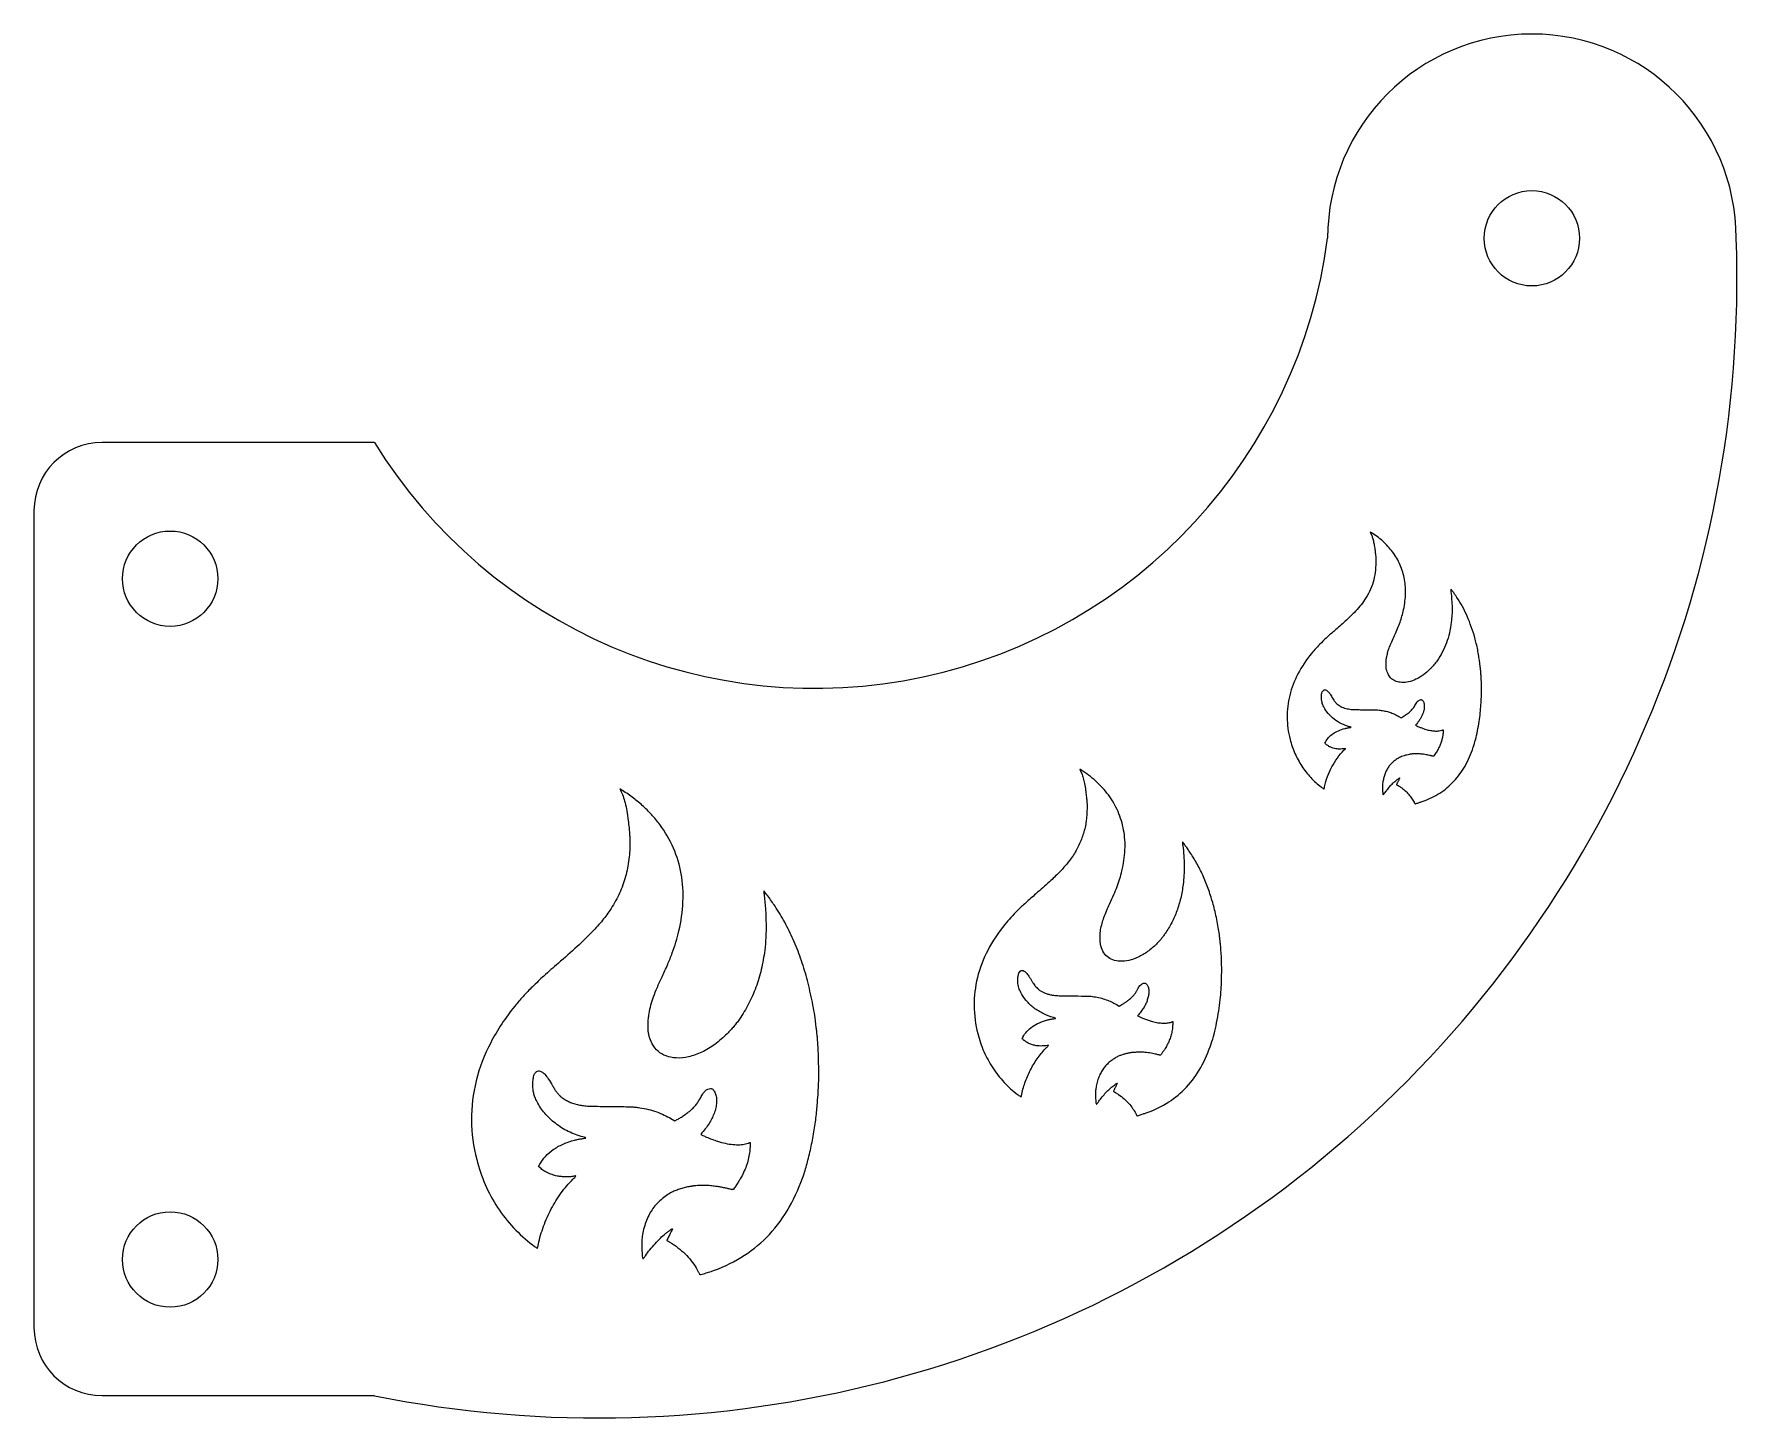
# Model space of a CAD drawing. Header units: millimetres. Extents: x 3282 to 3408, y 2963 to 3064.
import ezdxf

# ---------------------------------------------------------------- set-up
doc = ezdxf.new("R2010")
doc.units = ezdxf.units.MM

msp = doc.modelspace()

# ---------------------------------------------------------------- linework, layer by layer
for p, q in [((3307.49, 3034.39), (3287.49, 3034.39)), ((3282.49, 3029.39), (3282.49, 2969.39)), ((3287.49, 2964.39), (3307.49, 2964.39))]:
    msp.add_line(p, q)
for points in [[(3380.64, 3027.76, -0.032514), (3380.75, 3027.52, -0.022802), (3380.83, 3027.24, -0.019701), (3380.9, 3026.92, -0.012568), (3380.96, 3026.53, -0.00333), (3381, 3026.22, -0.008872), (3381.02, 3026.01, -0.010699), (3381.03, 3025.81, -0.007297), (3381.03, 3025.59, -0.034042), (3380.98, 3024.84, -0.038455), (3380.83, 3024.13, -0.038987), (3380.57, 3023.46, -0.036901), (3380.21, 3022.83, -0.025601), (3379.86, 3022.36, -0.019536), (3379.43, 3021.89, -0.01508), (3378.87, 3021.35, -0.006496), (3378.09, 3020.65, 0.00583), (3377.49, 3020.13, 0.011018), (3377.03, 3019.69, 0.013094), (3376.64, 3019.29, 0.01482), (3376.3, 3018.89, 0.049229), (3375.31, 3017.39, 0.060165), (3374.71, 3015.82, 0.062703), (3374.52, 3014.21, 0.060979), (3374.73, 3012.59, 0.040138), (3375.09, 3011.56, 0.041985), (3375.6, 3010.62, 0.042651), (3376.25, 3009.78, 0.04431), (3377.03, 3009.09, 0.002657), (3377.1, 3009.03, 0.004186), (3377.16, 3008.99, 0.001164), (3377.22, 3008.95, 0.154197), (3377.23, 3008.94, 0.333997), (3377.23, 3008.95, 0.003943), (3377.24, 3008.99, 0.009892), (3377.26, 3009.05, 0.006068), (3377.27, 3009.11, -0.03692), (3377.48, 3009.85, -0.034659), (3377.8, 3010.56, -0.034971), (3378.21, 3011.22, -0.039415), (3378.69, 3011.79, 0.004171), (3378.76, 3011.86, 0.025966), (3378.8, 3011.89, 0.13172), (3378.8, 3011.91, 0.532653), (3378.8, 3011.92, -0.036761), (3378.65, 3011.89, -0.018652), (3378.46, 3011.88, -0.018577), (3378.26, 3011.88, -0.03006), (3378.1, 3011.9, -0.03251), (3377.89, 3011.95, -0.032103), (3377.68, 3012.03, -0.03303), (3377.5, 3012.13, -0.040259), (3377.34, 3012.25), (3377.28, 3012.3), (3377.33, 3012.39, -0.067151), (3377.56, 3012.72, -0.054384), (3377.88, 3013, -0.049743), (3378.28, 3013.22, -0.039538), (3378.76, 3013.39, -0.007283), (3378.83, 3013.4, -0.005296), (3378.91, 3013.42, -0.005351), (3378.99, 3013.44, -0.01168), (3379.05, 3013.45, 0.001798), (3379.2, 3013.47, 0.207357), (3379.21, 3013.48, 0.514846), (3379.21, 3013.49, 0.00382), (3379.1, 3013.52, -0.04743), (3378.5, 3013.74, -0.050124), (3377.97, 3014.08, -0.052144), (3377.53, 3014.49, -0.060907), (3377.21, 3014.97, -0.021785), (3377.13, 3015.15, -0.033262), (3377.08, 3015.32, -0.034474), (3377.05, 3015.49, -0.025901), (3377.04, 3015.68, -0.035449), (3377.05, 3015.9, -0.065398), (3377.1, 3016.08, -0.094061), (3377.18, 3016.19, -0.201244), (3377.27, 3016.23, -0.136659), (3377.4, 3016.2, -0.067362), (3377.53, 3016.09, -0.044134), (3377.68, 3015.91, -0.015691), (3377.85, 3015.62, 0.01022), (3377.94, 3015.48, 0.020776), (3378.01, 3015.38, 0.024113), (3378.08, 3015.29, 0.0206), (3378.17, 3015.2, 0.033386), (3378.31, 3015.09, 0.034532), (3378.46, 3015, 0.03269), (3378.63, 3014.92, 0.024566), (3378.82, 3014.86, 0.019587), (3379.02, 3014.82, 0.02191), (3379.22, 3014.79, 0.014426), (3379.48, 3014.78, 0.003532), (3379.91, 3014.77, -0.00056), (3380.7, 3014.76, -0.004896), (3381.05, 3014.76, -0.011172), (3381.27, 3014.74, -0.023399), (3381.43, 3014.72, -0.019078), (3381.79, 3014.65, -0.021987), (3382.13, 3014.55, -0.023163), (3382.44, 3014.42, -0.02733), (3382.72, 3014.28), (3382.88, 3014.18), (3382.98, 3014.23, 0.017441), (3383.11, 3014.31, 0.010271), (3383.26, 3014.41, 0.010261), (3383.41, 3014.52, 0.01691), (3383.53, 3014.62, 0.0218), (3383.66, 3014.74, 0.024742), (3383.76, 3014.86, 0.025011), (3383.86, 3015, 0.023278), (3383.94, 3015.14, -0.029959), (3384.03, 3015.3, -0.057204), (3384.13, 3015.41, -0.074195), (3384.23, 3015.48, -0.109101), (3384.33, 3015.51, -0.0753), (3384.39, 3015.5, -0.095693), (3384.44, 3015.47, -0.077867), (3384.48, 3015.43, -0.034582), (3384.52, 3015.36, -0.066877), (3384.58, 3015.19, -0.050763), (3384.59, 3014.99, -0.045054), (3384.57, 3014.77, -0.032684), (3384.51, 3014.54, -0.027565), (3384.42, 3014.32, -0.02733), (3384.31, 3014.12, -0.024409), (3384.17, 3013.91, -0.015048), (3383.99, 3013.68), (3383.94, 3013.62), (3384.03, 3013.58, 0.019825), (3384.18, 3013.51, 0.007483), (3384.4, 3013.43, 0.007547), (3384.63, 3013.35, 0.017794), (3384.8, 3013.29, 0.024215), (3385.12, 3013.23, 0.032763), (3385.41, 3013.2, 0.036959), (3385.67, 3013.21, 0.056476), (3385.89, 3013.26, -0.002536), (3385.92, 3013.27, -0.003785), (3385.94, 3013.28, -0.001647), (3385.96, 3013.28, -0.078366), (3385.96, 3013.29, -0.42356), (3385.97, 3013.28, -0.002317), (3385.97, 3013.13, -0.009023), (3385.96, 3012.98, -0.017162), (3385.95, 3012.86, -0.024526), (3385.89, 3012.59, -0.024529), (3385.81, 3012.32, -0.023995), (3385.7, 3012.06, -0.021342), (3385.57, 3011.8, -0.012907), (3385.49, 3011.66, -0.008865), (3385.39, 3011.52, -0.003855), (3385.29, 3011.38, -0.145664), (3385.26, 3011.35, -0.136616), (3385.24, 3011.35, -0.004016), (3385.18, 3011.36, -0.00777), (3385.11, 3011.38, -0.005248), (3385.04, 3011.4, 0.010624), (3384.88, 3011.43, 0.009618), (3384.72, 3011.46, 0.00906), (3384.54, 3011.49, 0.00722), (3384.36, 3011.51, 0.02184), (3384.22, 3011.52, 0.004793), (3383.98, 3011.52, 0.003879), (3383.74, 3011.52, 0.037301), (3383.64, 3011.51, -0.001388), (3383.62, 3011.5, -0.000366), (3383.58, 3011.49, -0.000372), (3383.54, 3011.49, -0.000382), (3383.5, 3011.48, 0.019059), (3383.31, 3011.44, 0.01696), (3383.11, 3011.39, 0.017289), (3382.92, 3011.32, 0.022804), (3382.76, 3011.25, 0.035877), (3382.53, 3011.11, 0.027956), (3382.31, 3010.94, 0.027775), (3382.11, 3010.74, 0.033772), (3381.94, 3010.53, 0.036758), (3381.8, 3010.29, 0.026541), (3381.69, 3010.02, 0.025793), (3381.6, 3009.72, 0.028285), (3381.54, 3009.43, 0.028128), (3381.52, 3009.2, 0.012924), (3381.52, 3008.91, 0.008715), (3381.54, 3008.62, 0.111572), (3381.57, 3008.52, 0.463036), (3381.58, 3008.52, 0.041597), (3381.6, 3008.54, 0.026013), (3381.63, 3008.58, 0.007871), (3381.67, 3008.63, -0.01924), (3381.85, 3008.88, -0.01589), (3382.06, 3009.13, -0.016215), (3382.28, 3009.36, -0.024452), (3382.49, 3009.55, -0.005431), (3382.6, 3009.63, -0.010014), (3382.69, 3009.7, -0.004257), (3382.77, 3009.75, -0.359155), (3382.78, 3009.75, -0.3155), (3382.78, 3009.74, -0.000929), (3382.75, 3009.68, -0.00469), (3382.71, 3009.6, -0.002856), (3382.67, 3009.51, 0.002148), (3382.62, 3009.42, 0.00335), (3382.59, 3009.35, 0.000984), (3382.55, 3009.28, 0.111721), (3382.55, 3009.27, 0.229503), (3382.56, 3009.26, 0.013651), (3382.57, 3009.25, 0.018309), (3382.6, 3009.23, 0.012305), (3382.63, 3009.22, -0.013597), (3382.67, 3009.19, -0.004403), (3382.72, 3009.16, -0.004386), (3382.79, 3009.12, -0.004916), (3382.85, 3009.08, -0.02773), (3383.16, 3008.84, -0.030836), (3383.43, 3008.57, -0.032047), (3383.66, 3008.28, -0.035786), (3383.84, 3007.98, 0.006712), (3383.86, 3007.93, 0.010581), (3383.89, 3007.89, 0.004866), (3383.91, 3007.86, 0.261295), (3383.91, 3007.86, 0.073401), (3383.94, 3007.86, 0.000743), (3384.16, 3007.93, 0.002689), (3384.37, 3008, 0.00834), (3384.5, 3008.04, 0.05713), (3385.74, 3008.65, 0.062353), (3386.76, 3009.51, 0.059906), (3387.58, 3010.63, 0.046761), (3388.18, 3012.01, 0.018072), (3388.35, 3012.56, 0.011887), (3388.5, 3013.21, 0.011629), (3388.62, 3013.89, 0.013904), (3388.7, 3014.54, 0.00768), (3388.75, 3015.13, 0.008862), (3388.78, 3015.7, 0.00896), (3388.79, 3016.26, 0.008213), (3388.78, 3016.84, 0.005037), (3388.77, 3017.08, 0.003015), (3388.75, 3017.36, 0.002585), (3388.73, 3017.62, 0.014872), (3388.72, 3017.76, -0.003514), (3388.72, 3017.78, -0.001535), (3388.71, 3017.82, -0.001519), (3388.71, 3017.85, -0.002029), (3388.7, 3017.88, 0.003253), (3388.7, 3017.96, 0.001225), (3388.68, 3018.06, 0.001121), (3388.67, 3018.18, 0.000864), (3388.65, 3018.31, 0.010843), (3388.59, 3018.71, 0.007354), (3388.51, 3019.16, 0.007261), (3388.41, 3019.62, 0.009234), (3388.3, 3020.05, 0.017719), (3388.04, 3020.86, 0.01966), (3387.74, 3021.63, 0.020364), (3387.39, 3022.34, 0.022529), (3386.99, 3023, 0.007028), (3386.85, 3023.21, 0.005898), (3386.7, 3023.42, 0.001269), (3386.54, 3023.63, 0.597169), (3386.53, 3023.62, 0.107395), (3386.53, 3023.61, 0.002236), (3386.53, 3023.56, 0.00511), (3386.54, 3023.5, 0.003406), (3386.55, 3023.43, -0.014476), (3386.6, 3022.85, -0.014887), (3386.63, 3022.28, -0.015314), (3386.62, 3021.72, -0.017909), (3386.57, 3021.19, -0.026836), (3386.43, 3020.4, -0.030404), (3386.21, 3019.67, -0.031446), (3385.91, 3018.99, -0.033265), (3385.53, 3018.36, -0.00963), (3385.42, 3018.2, -0.012582), (3385.3, 3018.06, -0.012103), (3385.18, 3017.92, -0.007927), (3385.03, 3017.76, -0.039234), (3384.52, 3017.32, -0.047971), (3383.98, 3017, -0.052693), (3383.44, 3016.81, -0.071255), (3382.93, 3016.77, -0.071768), (3382.52, 3016.85, -0.095284), (3382.19, 3017.04, -0.09331), (3381.95, 3017.34, -0.066137), (3381.8, 3017.75, -0.032102), (3381.79, 3017.81, -0.009298), (3381.79, 3017.89, -0.008173), (3381.78, 3018, -0.004811), (3381.78, 3018.13, -0.004713), (3381.78, 3018.28, -0.012892), (3381.79, 3018.39, -0.016084), (3381.8, 3018.48, -0.012073), (3381.82, 3018.59, -0.018969), (3381.9, 3018.94, -0.019695), (3382, 3019.28, -0.017105), (3382.15, 3019.65, -0.00927), (3382.35, 3020.1, 0.009611), (3382.58, 3020.61, 0.013649), (3382.77, 3021.08, 0.014702), (3382.92, 3021.53, 0.014732), (3383.04, 3021.98, 0.046655), (3383.21, 3023.19, 0.056398), (3383.14, 3024.33, 0.058618), (3382.82, 3025.39, 0.057298), (3382.26, 3026.35, 0.024978), (3381.92, 3026.76, 0.023758), (3381.54, 3027.14, 0.023611), (3381.12, 3027.49, 0.023906), (3380.67, 3027.79), (3380.61, 3027.82)], [(3359.33, 3010.31, -0.032514), (3359.46, 3010, -0.022802), (3359.57, 3009.65, -0.019701), (3359.66, 3009.23, -0.012568), (3359.73, 3008.74, -0.00333), (3359.78, 3008.35, -0.008872), (3359.8, 3008.07, -0.010699), (3359.82, 3007.82, -0.007297), (3359.82, 3007.54, -0.034042), (3359.76, 3006.58, -0.038455), (3359.56, 3005.68, -0.038987), (3359.23, 3004.83, -0.036901), (3358.77, 3004.02, -0.025601), (3358.33, 3003.43, -0.019536), (3357.78, 3002.82, -0.01508), (3357.07, 3002.13, -0.006496), (3356.07, 3001.25, 0.00583), (3355.32, 3000.58, 0.011018), (3354.72, 3000.02, 0.013094), (3354.23, 2999.51, 0.01482), (3353.79, 2999, 0.049229), (3352.53, 2997.09, 0.060165), (3351.77, 2995.09, 0.062703), (3351.53, 2993.04, 0.060979), (3351.8, 2990.98, 0.040138), (3352.25, 2989.66, 0.041985), (3352.9, 2988.46, 0.042651), (3353.73, 2987.4, 0.04431), (3354.72, 2986.51, 0.002657), (3354.82, 2986.44, 0.004186), (3354.9, 2986.38, 0.001164), (3354.97, 2986.33, 0.154197), (3354.98, 2986.33, 0.333997), (3354.98, 2986.33, 0.003943), (3355, 2986.39, 0.009892), (3355.02, 2986.46, 0.006068), (3355.03, 2986.54, -0.03692), (3355.3, 2987.48, -0.034659), (3355.71, 2988.39, -0.034971), (3356.23, 2989.23, -0.039415), (3356.84, 2989.95, 0.004171), (3356.93, 2990.04, 0.025966), (3356.98, 2990.09, 0.13172), (3356.98, 2990.11, 0.532653), (3356.98, 2990.12, -0.036761), (3356.79, 2990.08, -0.018652), (3356.54, 2990.07, -0.018577), (3356.3, 2990.07, -0.03006), (3356.09, 2990.09, -0.03251), (3355.82, 2990.16, -0.032103), (3355.56, 2990.26, -0.03303), (3355.32, 2990.39, -0.040259), (3355.12, 2990.54), (3355.05, 2990.6), (3355.11, 2990.72, -0.067151), (3355.4, 2991.14, -0.054384), (3355.81, 2991.49, -0.049743), (3356.32, 2991.78, -0.039538), (3356.93, 2991.99, -0.007283), (3357.02, 2992.01, -0.005296), (3357.12, 2992.03, -0.005351), (3357.22, 2992.05, -0.01168), (3357.3, 2992.06, 0.001798), (3357.49, 2992.09, 0.207357), (3357.51, 2992.1, 0.514846), (3357.5, 2992.12, 0.00382), (3357.36, 2992.16, -0.04743), (3356.6, 2992.45, -0.050124), (3355.92, 2992.87, -0.052144), (3355.36, 2993.4, -0.060907), (3354.96, 2994.01, -0.021785), (3354.85, 2994.24, -0.033262), (3354.79, 2994.45, -0.034474), (3354.75, 2994.67, -0.025901), (3354.74, 2994.91, -0.035449), (3354.76, 2995.19, -0.065398), (3354.82, 2995.42, -0.094061), (3354.92, 2995.57, -0.201244), (3355.04, 2995.62, -0.136659), (3355.2, 2995.57, -0.067362), (3355.36, 2995.44, -0.044134), (3355.55, 2995.2, -0.015691), (3355.77, 2994.84, 0.01022), (3355.88, 2994.66, 0.020776), (3355.98, 2994.52, 0.024113), (3356.07, 2994.41, 0.0206), (3356.18, 2994.3, 0.033386), (3356.36, 2994.15, 0.034532), (3356.55, 2994.04, 0.03269), (3356.76, 2993.95, 0.024566), (3357.01, 2993.87, 0.019587), (3357.27, 2993.81, 0.02191), (3357.52, 2993.78, 0.014426), (3357.85, 2993.76, 0.003532), (3358.4, 2993.76, -0.00056), (3359.41, 2993.74, -0.004896), (3359.85, 2993.73, -0.011172), (3360.12, 2993.72, -0.023399), (3360.33, 2993.69, -0.019078), (3360.79, 2993.6, -0.021987), (3361.22, 2993.47, -0.023163), (3361.62, 2993.31, -0.02733), (3361.98, 2993.12), (3362.18, 2993), (3362.3, 2993.07, 0.017441), (3362.47, 2993.17, 0.010271), (3362.67, 2993.3, 0.010261), (3362.86, 2993.44, 0.01691), (3363.01, 2993.56, 0.0218), (3363.17, 2993.71, 0.024742), (3363.31, 2993.87, 0.025011), (3363.43, 2994.04, 0.023278), (3363.53, 2994.22, -0.029959), (3363.65, 2994.43, -0.057204), (3363.78, 2994.57, -0.074195), (3363.9, 2994.66, -0.109101), (3364.03, 2994.69, -0.0753), (3364.1, 2994.68, -0.095693), (3364.16, 2994.65, -0.077867), (3364.22, 2994.59, -0.034582), (3364.27, 2994.51, -0.066877), (3364.34, 2994.29, -0.050763), (3364.36, 2994.04, -0.045054), (3364.33, 2993.76, -0.032684), (3364.25, 2993.45, -0.027565), (3364.15, 2993.18, -0.02733), (3364.01, 2992.92, -0.024409), (3363.83, 2992.66, -0.015048), (3363.59, 2992.36), (3363.54, 2992.29), (3363.64, 2992.24, 0.019825), (3363.84, 2992.15, 0.007483), (3364.12, 2992.04, 0.007547), (3364.41, 2991.94, 0.017794), (3364.62, 2991.87, 0.024215), (3365.03, 2991.78, 0.032763), (3365.41, 2991.75, 0.036959), (3365.74, 2991.76, 0.056476), (3366.02, 2991.83, -0.002536), (3366.05, 2991.84, -0.003785), (3366.08, 2991.85, -0.001647), (3366.1, 2991.86, -0.078366), (3366.11, 2991.86, -0.42356), (3366.12, 2991.85, -0.002317), (3366.12, 2991.66, -0.009023), (3366.1, 2991.47, -0.017162), (3366.09, 2991.32, -0.024526), (3366.02, 2990.97, -0.024529), (3365.92, 2990.63, -0.023995), (3365.78, 2990.3, -0.021342), (3365.6, 2989.96, -0.012907), (3365.5, 2989.79, -0.008865), (3365.37, 2989.61, -0.003855), (3365.25, 2989.43, -0.145664), (3365.21, 2989.4, -0.136616), (3365.19, 2989.4, -0.004016), (3365.12, 2989.41, -0.00777), (3365.03, 2989.43, -0.005248), (3364.93, 2989.46, 0.010624), (3364.73, 2989.5, 0.009618), (3364.52, 2989.54, 0.00906), (3364.3, 2989.57, 0.00722), (3364.06, 2989.6, 0.02184), (3363.89, 2989.61, 0.004793), (3363.58, 2989.61, 0.003879), (3363.28, 2989.6, 0.037301), (3363.15, 2989.59, -0.001388), (3363.12, 2989.59, -0.000366), (3363.08, 2989.58, -0.000372), (3363.02, 2989.57, -0.000382), (3362.97, 2989.56, 0.019059), (3362.72, 2989.51, 0.01696), (3362.47, 2989.44, 0.017289), (3362.23, 2989.36, 0.022804), (3362.02, 2989.26, 0.035877), (3361.74, 2989.09, 0.027956), (3361.45, 2988.87, 0.027775), (3361.19, 2988.61, 0.033772), (3360.98, 2988.34, 0.036758), (3360.81, 2988.05, 0.026541), (3360.66, 2987.7, 0.025793), (3360.54, 2987.32, 0.028285), (3360.47, 2986.94, 0.028128), (3360.45, 2986.66, 0.012924), (3360.45, 2986.28, 0.008715), (3360.47, 2985.92, 0.111572), (3360.51, 2985.79, 0.463036), (3360.52, 2985.79, 0.041597), (3360.55, 2985.81, 0.026013), (3360.58, 2985.86, 0.007871), (3360.63, 2985.93, -0.01924), (3360.87, 2986.25, -0.01589), (3361.14, 2986.57, -0.016215), (3361.42, 2986.86, -0.024452), (3361.69, 2987.1, -0.005431), (3361.83, 2987.2, -0.010014), (3361.94, 2987.29, -0.004257), (3362.04, 2987.35, -0.359155), (3362.05, 2987.35, -0.3155), (3362.05, 2987.35, -0.000929), (3362.01, 2987.26, -0.00469), (3361.97, 2987.16, -0.002856), (3361.91, 2987.05, 0.002148), (3361.85, 2986.94, 0.00335), (3361.81, 2986.84, 0.000984), (3361.77, 2986.76, 0.111721), (3361.76, 2986.74, 0.229503), (3361.77, 2986.73, 0.013651), (3361.79, 2986.72, 0.018309), (3361.82, 2986.7, 0.012305), (3361.86, 2986.67, -0.013597), (3361.91, 2986.65, -0.004403), (3361.98, 2986.6, -0.004386), (3362.06, 2986.55, -0.004916), (3362.14, 2986.5, -0.02773), (3362.54, 2986.19, -0.030836), (3362.88, 2985.85, -0.032047), (3363.17, 2985.49, -0.035786), (3363.4, 2985.1, 0.006712), (3363.44, 2985.04, 0.010581), (3363.46, 2984.99, 0.004866), (3363.49, 2984.95, 0.261295), (3363.5, 2984.95, 0.073401), (3363.54, 2984.95, 0.000743), (3363.81, 2985.04, 0.002689), (3364.07, 2985.12, 0.00834), (3364.25, 2985.18, 0.05713), (3365.82, 2985.96, 0.062353), (3367.13, 2987.05, 0.059906), (3368.17, 2988.48, 0.046761), (3368.94, 2990.23, 0.018072), (3369.15, 2990.94, 0.011887), (3369.34, 2991.77, 0.011629), (3369.5, 2992.64, 0.013904), (3369.6, 2993.46, 0.00768), (3369.67, 2994.21, 0.008862), (3369.7, 2994.93, 0.00896), (3369.71, 2995.65, 0.008213), (3369.7, 2996.39, 0.005037), (3369.69, 2996.69, 0.003015), (3369.66, 2997.05, 0.002585), (3369.64, 2997.38, 0.014872), (3369.62, 2997.56, -0.003514), (3369.62, 2997.59, -0.001535), (3369.61, 2997.63, -0.001519), (3369.61, 2997.68, -0.002029), (3369.6, 2997.72, 0.003253), (3369.59, 2997.81, 0.001225), (3369.58, 2997.94, 0.001121), (3369.56, 2998.09, 0.000864), (3369.54, 2998.26, 0.010843), (3369.46, 2998.77, 0.007354), (3369.35, 2999.35, 0.007261), (3369.22, 2999.94, 0.009234), (3369.09, 3000.47, 0.017719), (3368.76, 3001.51, 0.01966), (3368.38, 3002.49, 0.020364), (3367.93, 3003.4, 0.022529), (3367.42, 3004.24, 0.007028), (3367.24, 3004.5, 0.005898), (3367.04, 3004.77, 0.001269), (3366.85, 3005.04, 0.597169), (3366.83, 3005.03, 0.107395), (3366.83, 3005.02, 0.002236), (3366.83, 3004.95, 0.00511), (3366.84, 3004.88, 0.003406), (3366.85, 3004.79, -0.014476), (3366.93, 3004.05, -0.014887), (3366.96, 3003.32, -0.015314), (3366.94, 3002.6, -0.017909), (3366.88, 3001.93, -0.026836), (3366.7, 3000.93, -0.030404), (3366.42, 2999.99, -0.031446), (3366.04, 2999.13, -0.033265), (3365.56, 2998.33, -0.00963), (3365.41, 2998.12, -0.012582), (3365.27, 2997.94, -0.012103), (3365.11, 2997.76, -0.007927), (3364.92, 2997.56, -0.039234), (3364.27, 2997, -0.047971), (3363.58, 2996.6, -0.052693), (3362.9, 2996.35, -0.071255), (3362.24, 2996.29, -0.071768), (3361.72, 2996.4, -0.095284), (3361.3, 2996.64, -0.09331), (3360.99, 2997.03, -0.066137), (3360.81, 2997.55, -0.032102), (3360.8, 2997.62, -0.009298), (3360.79, 2997.73, -0.008173), (3360.78, 2997.86, -0.004811), (3360.78, 2998.03, -0.004713), (3360.78, 2998.22, -0.012892), (3360.79, 2998.36, -0.016084), (3360.8, 2998.48, -0.012073), (3360.82, 2998.62, -0.018969), (3360.93, 2999.07, -0.019695), (3361.06, 2999.5, -0.017105), (3361.25, 2999.97, -0.00927), (3361.5, 3000.54, 0.009611), (3361.8, 3001.2, 0.013649), (3362.04, 3001.79, 0.014702), (3362.23, 3002.36, 0.014732), (3362.39, 3002.94, 0.046655), (3362.61, 3004.48, 0.056398), (3362.51, 3005.93, 0.058618), (3362.1, 3007.28, 0.057298), (3361.39, 3008.51, 0.024978), (3360.96, 3009.03, 0.023758), (3360.47, 3009.52, 0.023611), (3359.94, 3009.96, 0.023906), (3359.36, 3010.34), (3359.29, 3010.39)], [(3325.56, 3008.85, -0.032514), (3325.75, 3008.42, -0.022802), (3325.9, 3007.92, -0.019701), (3326.02, 3007.33, -0.012568), (3326.13, 3006.64, -0.00333), (3326.19, 3006.1, -0.008872), (3326.22, 3005.71, -0.010699), (3326.24, 3005.36, -0.007297), (3326.25, 3004.96, -0.034042), (3326.16, 3003.62, -0.038455), (3325.88, 3002.35, -0.038987), (3325.43, 3001.16, -0.036901), (3324.78, 3000.03, -0.025601), (3324.16, 2999.2, -0.019536), (3323.39, 2998.35, -0.01508), (3322.39, 2997.38, -0.006496), (3320.99, 2996.14, 0.00583), (3319.93, 2995.21, 0.011018), (3319.1, 2994.42, 0.013094), (3318.41, 2993.71, 0.01482), (3317.79, 2992.99, 0.049229), (3316.03, 2990.31, 0.060165), (3314.96, 2987.51, 0.062703), (3314.62, 2984.63, 0.060979), (3315, 2981.74, 0.040138), (3315.63, 2979.89, 0.041985), (3316.54, 2978.21, 0.042651), (3317.71, 2976.72, 0.04431), (3319.1, 2975.47, 0.002657), (3319.23, 2975.37, 0.004186), (3319.34, 2975.29, 0.001164), (3319.44, 2975.22, 0.154197), (3319.45, 2975.22, 0.333997), (3319.46, 2975.22, 0.003943), (3319.49, 2975.3, 0.009892), (3319.51, 2975.4, 0.006068), (3319.53, 2975.51, -0.03692), (3319.91, 2976.83, -0.034659), (3320.48, 2978.1, -0.034971), (3321.21, 2979.28, -0.039415), (3322.07, 2980.29, 0.004171), (3322.2, 2980.42, 0.025966), (3322.26, 2980.49, 0.13172), (3322.27, 2980.52, 0.532653), (3322.26, 2980.53, -0.036761), (3321.99, 2980.48, -0.018652), (3321.65, 2980.46, -0.018577), (3321.31, 2980.47, -0.03006), (3321.01, 2980.5, -0.03251), (3320.64, 2980.59, -0.032103), (3320.27, 2980.73, -0.03303), (3319.94, 2980.91, -0.040259), (3319.66, 2981.12), (3319.55, 2981.21), (3319.64, 2981.38, -0.067151), (3320.05, 2981.96, -0.054384), (3320.62, 2982.46, -0.049743), (3321.34, 2982.86, -0.039538), (3322.19, 2983.16, -0.007283), (3322.32, 2983.19, -0.005296), (3322.46, 2983.22, -0.005351), (3322.6, 2983.24, -0.01168), (3322.71, 2983.26, 0.001798), (3322.97, 2983.3, 0.207357), (3323, 2983.32, 0.514846), (3323, 2983.34, 0.00382), (3322.8, 2983.39, -0.04743), (3321.73, 2983.79, -0.050124), (3320.78, 2984.39, -0.052144), (3320, 2985.13, -0.060907), (3319.43, 2985.98, -0.021785), (3319.28, 2986.31, -0.033262), (3319.19, 2986.61, -0.034474), (3319.14, 2986.91, -0.025901), (3319.12, 2987.25, -0.035449), (3319.15, 2987.65, -0.065398), (3319.23, 2987.97, -0.094061), (3319.37, 2988.17, -0.201244), (3319.54, 2988.24, -0.136659), (3319.77, 2988.18, -0.067362), (3320, 2987.99, -0.044134), (3320.26, 2987.66, -0.015691), (3320.57, 2987.15, 0.01022), (3320.72, 2986.9, 0.020776), (3320.85, 2986.71, 0.024113), (3320.99, 2986.55, 0.0206), (3321.14, 2986.39, 0.033386), (3321.39, 2986.19, 0.034532), (3321.66, 2986.03, 0.03269), (3321.96, 2985.9, 0.024566), (3322.3, 2985.79, 0.019587), (3322.67, 2985.72, 0.02191), (3323.02, 2985.67, 0.014426), (3323.49, 2985.65, 0.003532), (3324.25, 2985.63, -0.00056), (3325.67, 2985.62, -0.004896), (3326.29, 2985.6, -0.011172), (3326.67, 2985.58, -0.023399), (3326.97, 2985.54, -0.019078), (3327.61, 2985.41, -0.021987), (3328.22, 2985.23, -0.023163), (3328.77, 2985, -0.02733), (3329.27, 2984.74), (3329.56, 2984.57), (3329.73, 2984.67, 0.017441), (3329.97, 2984.81, 0.010271), (3330.24, 2984.99, 0.010261), (3330.51, 2985.18, 0.01691), (3330.72, 2985.36, 0.0218), (3330.94, 2985.57, 0.024742), (3331.14, 2985.79, 0.025011), (3331.3, 2986.03, 0.023278), (3331.45, 2986.29, -0.029959), (3331.62, 2986.57, -0.057204), (3331.79, 2986.78, -0.074195), (3331.97, 2986.9, -0.109101), (3332.16, 2986.94, -0.0753), (3332.26, 2986.93, -0.095693), (3332.34, 2986.89, -0.077867), (3332.41, 2986.81, -0.034582), (3332.48, 2986.68, -0.066877), (3332.59, 2986.38, -0.050763), (3332.62, 2986.03, -0.045054), (3332.58, 2985.63, -0.032684), (3332.47, 2985.21, -0.027565), (3332.31, 2984.83, -0.02733), (3332.12, 2984.47, -0.024409), (3331.87, 2984.09, -0.015048), (3331.54, 2983.68), (3331.46, 2983.58), (3331.61, 2983.5, 0.019825), (3331.88, 2983.38, 0.007483), (3332.28, 2983.22, 0.007547), (3332.68, 2983.08, 0.017794), (3332.98, 2982.99, 0.024215), (3333.55, 2982.87, 0.032763), (3334.08, 2982.82, 0.036959), (3334.55, 2982.84, 0.056476), (3334.94, 2982.93, -0.002536), (3334.99, 2982.95, -0.003785), (3335.03, 2982.96, -0.001647), (3335.06, 2982.97, -0.078366), (3335.07, 2982.97, -0.42356), (3335.09, 2982.96, -0.002317), (3335.08, 2982.69, -0.009023), (3335.06, 2982.43, -0.017162), (3335.04, 2982.22, -0.024526), (3334.94, 2981.73, -0.024529), (3334.8, 2981.25, -0.023995), (3334.6, 2980.78, -0.021342), (3334.36, 2980.31, -0.012907), (3334.21, 2980.08, -0.008865), (3334.04, 2979.81, -0.003855), (3333.86, 2979.56, -0.145664), (3333.81, 2979.52, -0.136616), (3333.78, 2979.52, -0.004016), (3333.68, 2979.54, -0.00777), (3333.55, 2979.57, -0.005248), (3333.41, 2979.6, 0.010624), (3333.13, 2979.66, 0.009618), (3332.84, 2979.72, 0.00906), (3332.53, 2979.76, 0.00722), (3332.19, 2979.8, 0.02184), (3331.95, 2979.82, 0.004793), (3331.53, 2979.82, 0.003879), (3331.1, 2979.81, 0.037301), (3330.92, 2979.79, -0.001388), (3330.88, 2979.78, -0.000366), (3330.81, 2979.77, -0.000372), (3330.74, 2979.76, -0.000382), (3330.66, 2979.75, 0.019059), (3330.32, 2979.68, 0.01696), (3329.97, 2979.58, 0.017289), (3329.63, 2979.46, 0.022804), (3329.34, 2979.33, 0.035877), (3328.94, 2979.09, 0.027956), (3328.54, 2978.78, 0.027775), (3328.17, 2978.42, 0.033772), (3327.88, 2978.04, 0.036758), (3327.63, 2977.63, 0.026541), (3327.43, 2977.14, 0.025793), (3327.26, 2976.61, 0.028285), (3327.16, 2976.08, 0.028128), (3327.13, 2975.68, 0.012924), (3327.13, 2975.15, 0.008715), (3327.16, 2974.64, 0.111572), (3327.21, 2974.46, 0.463036), (3327.23, 2974.46, 0.041597), (3327.26, 2974.49, 0.026013), (3327.32, 2974.56, 0.007871), (3327.39, 2974.66, -0.01924), (3327.71, 2975.1, -0.01589), (3328.1, 2975.55, -0.016215), (3328.49, 2975.96, -0.024452), (3328.87, 2976.29, -0.005431), (3329.06, 2976.44, -0.010014), (3329.22, 2976.56, -0.004257), (3329.36, 2976.65, -0.359155), (3329.38, 2976.65, -0.3155), (3329.38, 2976.64, -0.000929), (3329.32, 2976.52, -0.00469), (3329.26, 2976.39, -0.002856), (3329.18, 2976.23, 0.002148), (3329.1, 2976.07, 0.00335), (3329.03, 2975.93, 0.000984), (3328.97, 2975.81, 0.111721), (3328.97, 2975.8, 0.229503), (3328.98, 2975.79, 0.013651), (3329.01, 2975.76, 0.018309), (3329.06, 2975.73, 0.012305), (3329.11, 2975.7, -0.013597), (3329.18, 2975.66, -0.004403), (3329.28, 2975.6, -0.004386), (3329.39, 2975.53, -0.004916), (3329.5, 2975.46, -0.02773), (3330.05, 2975.03, -0.030836), (3330.54, 2974.55, -0.032047), (3330.95, 2974.04, -0.035786), (3331.27, 2973.49, 0.006712), (3331.32, 2973.41, 0.010581), (3331.36, 2973.34, 0.004866), (3331.39, 2973.28, 0.261295), (3331.4, 2973.28, 0.073401), (3331.46, 2973.28, 0.000743), (3331.85, 2973.4, 0.002689), (3332.21, 2973.52, 0.00834), (3332.46, 2973.6, 0.05713), (3334.67, 2974.7, 0.062353), (3336.5, 2976.23, 0.059906), (3337.95, 2978.23, 0.046761), (3339.04, 2980.69, 0.018072), (3339.33, 2981.68, 0.011887), (3339.6, 2982.85, 0.011629), (3339.82, 2984.06, 0.013904), (3339.96, 2985.21, 0.00768), (3340.05, 2986.27, 0.008862), (3340.11, 2987.29, 0.00896), (3340.12, 2988.29, 0.008213), (3340.1, 2989.32, 0.005037), (3340.08, 2989.75, 0.003015), (3340.05, 2990.25, 0.002585), (3340.02, 2990.72, 0.014872), (3339.99, 2990.97, -0.003514), (3339.99, 2991.01, -0.001535), (3339.98, 2991.07, -0.001519), (3339.97, 2991.13, -0.002029), (3339.97, 2991.19, 0.003253), (3339.95, 2991.32, 0.001225), (3339.93, 2991.5, 0.001121), (3339.9, 2991.72, 0.000864), (3339.87, 2991.95, 0.010843), (3339.77, 2992.67, 0.007354), (3339.61, 2993.48, 0.007261), (3339.43, 2994.3, 0.009234), (3339.24, 2995.06, 0.017719), (3338.79, 2996.51, 0.01966), (3338.25, 2997.88, 0.020364), (3337.62, 2999.16, 0.022529), (3336.91, 3000.34, 0.007028), (3336.65, 3000.7, 0.005898), (3336.38, 3001.09, 0.001269), (3336.1, 3001.45, 0.597169), (3336.08, 3001.45, 0.107395), (3336.08, 3001.43, 0.002236), (3336.08, 3001.34, 0.00511), (3336.1, 3001.23, 0.003406), (3336.11, 3001.1, -0.014476), (3336.21, 3000.07, -0.014887), (3336.25, 2999.04, -0.015314), (3336.23, 2998.04, -0.017909), (3336.15, 2997.1, -0.026836), (3335.9, 2995.69, -0.030404), (3335.51, 2994.38, -0.031446), (3334.97, 2993.16, -0.033265), (3334.3, 2992.05, -0.00963), (3334.09, 2991.76, -0.012582), (3333.88, 2991.5, -0.012103), (3333.66, 2991.25, -0.007927), (3333.39, 2990.97, -0.039234), (3332.49, 2990.19, -0.047971), (3331.53, 2989.61, -0.052693), (3330.56, 2989.28, -0.071255), (3329.64, 2989.19, -0.071768), (3328.91, 2989.34, -0.095284), (3328.32, 2989.68, -0.09331), (3327.89, 2990.22, -0.066137), (3327.63, 2990.95, -0.032102), (3327.61, 2991.05, -0.009298), (3327.6, 2991.2, -0.008173), (3327.6, 2991.39, -0.004811), (3327.6, 2991.62, -0.004713), (3327.6, 2991.9, -0.012892), (3327.61, 2992.1, -0.016084), (3327.63, 2992.26, -0.012073), (3327.66, 2992.45, -0.018969), (3327.8, 2993.08, -0.019695), (3327.99, 2993.69, -0.017105), (3328.25, 2994.35, -0.00927), (3328.61, 2995.15, 0.009611), (3329.03, 2996.07, 0.013649), (3329.36, 2996.9, 0.014702), (3329.63, 2997.7, 0.014732), (3329.85, 2998.52, 0.046655), (3330.15, 3000.67, 0.056398), (3330.02, 3002.71, 0.058618), (3329.45, 3004.6, 0.057298), (3328.45, 3006.33, 0.024978), (3327.84, 3007.06, 0.023758), (3327.16, 3007.74, 0.023611), (3326.41, 3008.35, 0.023906), (3325.61, 3008.89), (3325.51, 3008.95)]]:
    msp.add_lwpolyline(points, format="xyb", close=True)
for centre in [(3392.49, 3049.39), (3292.49, 3024.39), (3292.49, 2974.39)]:
    msp.add_circle(centre, 3.5)
for centre, radius, start, end in [((3392.49, 3049.39), 15, 0, 180), ((3339.83, 3054.32), 37.98, 211.6469, 352.5426), ((3323.95, 3046.35), 83.6, 258.648, 2.0811), ((3287.49, 3029.39), 5, 90, 180), ((3287.49, 2969.39), 5, 180, 270)]:
    msp.add_arc(centre, radius, start, end)

doc.saveas('drawing.dxf')
